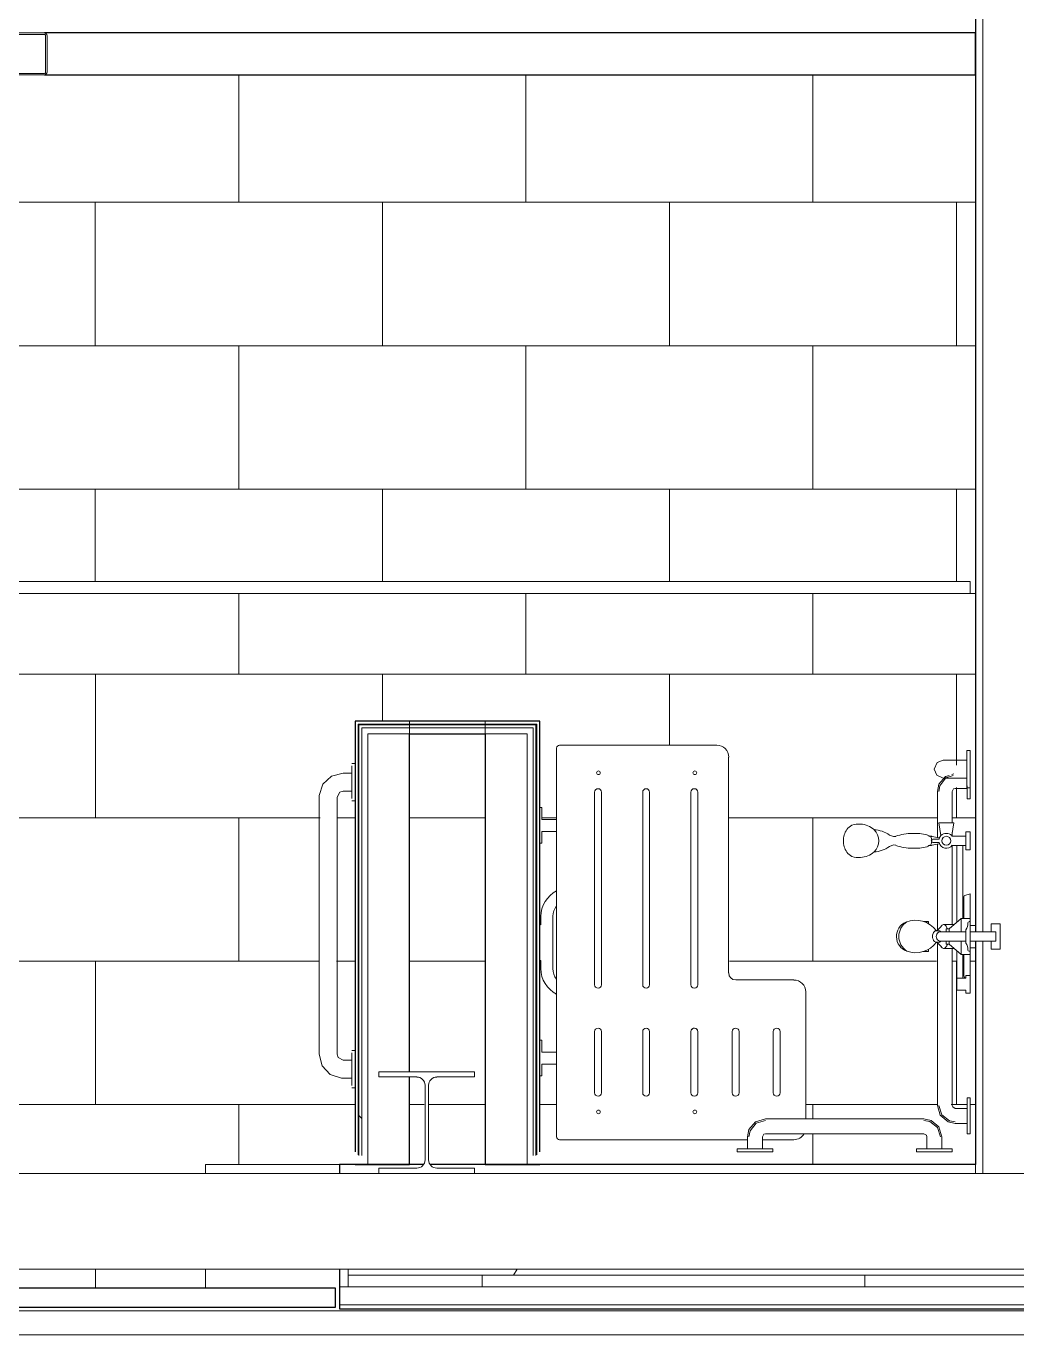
# Model space of a CAD drawing. Header units: inches. Extents: x 20001 to 27263, y -26025 to -18997.
# Drawn here: x 25657.9 to 25740.7, y -22800.8 to -22691.4 of the extents above; entities that cross this region are included whole.
import ezdxf

# ---------------------------------------------------------------- set-up
doc = ezdxf.new("R2010")
doc.units = ezdxf.units.IN
doc.header["$MEASUREMENT"] = 0
for name, color, linetype, lineweight in [('A-FLOR', 192, 'Continuous', 13), ('A-FLOR-PATT', 8, 'Continuous', 13), ('A-GENM', 13, 'Continuous', 13), ('A-WALL', 113, 'Continuous', 13), ('A-WALL-PATT', 111, 'Continuous', 25), ('I-WALL', 2, 'Continuous', 13), ('L-SITE-WALL', 31, 'Continuous', 13), ('P-SANR-FIXT', 6, 'Continuous', 13), ('Q-SPCQ', 91, 'Continuous', 13), ('S-BEAM', 12, 'Continuous', 13), ('S-COLS', 52, 'Continuous', 13)]:
    doc.layers.add(name, color=color, linetype=linetype, lineweight=lineweight)
pattern_1 = [(296.565, (38.4, 23.04), (0.00014, 153.59998), [17.173, -326.287]), (33.69, (46.08, 7.68), (0.0002, 153.6001), [27.691, -526.122]), (33.69, (199.68, 7.68), (0.0002, 153.6001), [27.691, -526.122]), (33.69, (353.28, 7.68), (0.0002, 153.6001), [27.691, -526.122]), (116.565, (69.12, 23.04), (0.00014, 153.59998), [17.173, -326.287]), (213.69, (61.44, 38.4), (0.0002, 153.6001), [27.691, -526.122]), (213.69, (215.04, 38.4), (0.0002, 153.6001), [27.691, -526.122]), (213.69, (368.64, 38.4), (0.0002, 153.6001), [27.691, -526.122]), (26.565, (99.84, 23.04), (0.00014, 153.6), [34.346, -309.114]), (26.565, (253.44, 23.04), (0.00014, 153.6), [34.346, -309.114]), (270, (130.56, 38.4), (153.6, 9e-15), [15.36, -138.24]), (225, (130.56, 23.04), (-1e-14, 153.60056), [21.722, -195.501]), (135, (115.2, 7.68), (1e-14, 153.60056), [21.722, -195.501]), (288.435, (69.12, 69.12), (0.00018, 153.600364), [24.286, -461.44]), (18.435, (76.8, 46.08), (0.0002, 153.60036), [24.286, -461.44]), (18.435, (230.4, 46.08), (0.0002, 153.60036), [24.286, -461.44]), (18.435, (384, 46.08), (0.0002, 153.60036), [24.286, -461.44]), (135, (99.84, 53.76), (1e-14, 153.60056), [21.722, -195.501]), (180, (84.48, 69.12), (-2e-14, -153.6), [15.36, -138.24]), (251.565, (30.72, 107.52), (-0.00018, 153.600364), [24.286, -461.44]), (315, (23.04, 84.48), (-1e-14, 153.60056), [21.722, -195.501]), (71.565, (38.4, 69.12), (-0.00018, 153.600364), [24.286, -461.44]), (135, (46.08, 92.16), (1e-14, 153.60056), [21.722, -195.501]), (225, (92.16, 107.52), (-1e-14, 153.60056), [21.722, -195.501]), (123.69, (76.8, 92.16), (0.00018, 153.6001), [27.691, -526.122]), (123.69, (230.4, 92.16), (0.00018, 153.6001), [27.691, -526.122]), (26.565, (61.44, 115.2), (0.00014, 153.6), [17.173, -326.287]), (26.565, (215.04, 115.2), (0.00014, 153.6), [17.173, -326.287]), (315, (76.8, 122.88), (-1e-14, 153.60056), [21.722, -195.501]), (213.69, (145.92, 145.92), (0.0002, 153.6001), [27.691, -526.122]), (213.69, (299.52, 145.92), (0.0002, 153.6001), [27.691, -526.122]), (213.69, (453.12, 145.92), (0.0002, 153.6001), [27.691, -526.122]), (296.565, (122.88, 130.56), (0.00014, 153.59998), [17.173, -326.287]), (45, (130.56, 115.2), (1e-14, 153.60056), [21.722, -195.501]), (90, (145.92, 130.56), (-153.6, 9e-15), [15.36, -138.24]), (213.69, (76.8, 153.6), (0.0002, 153.6001), [27.691, -526.122]), (213.69, (230.4, 153.6), (0.0002, 153.6001), [27.691, -526.122]), (213.69, (384, 153.6), (0.0002, 153.6001), [27.691, -526.122]), (315, (53.76, 138.24), (-1e-14, 153.60056), [10.861, -206.362]), (26.565, (61.44, 130.56), (0.00014, 153.6), [17.173, -326.287]), (26.565, (215.04, 130.56), (0.00014, 153.6), [17.173, -326.287]), (90, (76.8, 138.24), (-153.6, 9e-15), [15.36, -138.24]), (333.435, (15.36, 145.92), (-0.00014, 153.6), [17.173, -326.287]), (333.435, (168.96, 145.92), (-0.00014, 153.6), [17.173, -326.287]), (243.435, (30.72, 138.24), (-0.00014, 153.59998), [17.173, -326.287]), (161.565, (23.04, 122.88), (-0.0002, 153.60036), [24.286, -461.44]), (161.565, (176.64, 122.88), (-0.0002, 153.60036), [24.286, -461.44]), (161.565, (330.24, 122.88), (-0.0002, 153.60036), [24.286, -461.44]), (45, (0, 130.56), (1e-14, 153.60056), [21.722, -195.501]), (26.565, (7.68, 0), (0.00014, 153.6), [17.173, -326.287]), (26.565, (161.28, 0), (0.00014, 153.6), [17.173, -326.287]), (116.565, (23.04, 7.68), (0.00014, 153.59998), [17.173, -326.287]), (206.565, (15.36, 23.04), (0.00014, 153.6), [17.173, -326.287]), (206.565, (168.96, 23.04), (0.00014, 153.6), [17.173, -326.287]), (296.565, (0, 15.36), (0.00014, 153.59998), [17.173, -326.287]), (14.036, (115.2, 69.12), (0.00017, 153.6), [31.665, -601.644]), (14.036, (268.8, 69.12), (0.0002, 153.6), [31.665, -601.644]), (14.036, (422.4, 69.12), (0.0002, 153.6), [31.665, -601.644]), (14.036, (576, 69.12), (0.0002, 153.6), [31.665, -601.644]), (135, (145.92, 76.8), (1e-14, 153.60056), [21.722, -195.501]), (198.435, (130.56, 92.16), (0.0002, 153.60036), [24.286, -461.44]), (198.435, (284.16, 92.16), (0.0002, 153.60036), [24.286, -461.44]), (198.435, (437.76, 92.16), (0.0002, 153.60036), [24.286, -461.44]), (296.565, (107.52, 84.48), (0.00014, 153.59998), [17.173, -326.287]), (333.435, (7.68, 46.08), (-0.00014, 153.6), [17.173, -326.287]), (333.435, (161.28, 46.08), (-0.00014, 153.6), [17.173, -326.287]), (45, (23.04, 38.4), (1e-14, 153.60056), [10.861, -206.362]), (116.565, (30.72, 46.08), (0.00014, 153.59998), [17.173, -326.287]), (225, (23.04, 61.44), (-1e-14, 153.60056), [21.722, -195.501])]

# ---------------------------------------------------------------- blocks, each defined once
blk = doc.blocks.new('817_Grab_Bars - 8170-001240-25748-Site Plan - Phase 1')
at = {"layer": 'Q-SPCQ', "color": 7}
for p, q in [((25395.89, -22754.73), (25395.61, -22754.73)), ((25395.61, -22756.3), (25395.61, -22754.94)), ((25395.61, -22755.55), (25394.89, -22755.55)), ((25395.61, -22757.65), (25395.61, -22756.3)), ((25392.89, -22757.55), (25392.89, -22779.05)), ((25394.39, -22779.05), (25394.39, -22757.55)), ((25394.89, -22757.05), (25395.61, -22757.05)), ((25395.61, -22757.86), (25395.89, -22757.86)), ((25395.89, -22778.73), (25395.61, -22778.73)), ((25395.61, -22780.3), (25395.61, -22778.94)), ((25395.61, -22779.55), (25394.89, -22779.55)), ((25395.61, -22781.65), (25395.61, -22780.3)), ((25394.89, -22781.05), (25395.61, -22781.05)), ((25395.61, -22781.86), (25395.89, -22781.86))]:
    blk.add_line(p, q, dxfattribs=at)
at = {"layer": 'Q-SPCQ', "color": 7, "flags": 128}
for points in [[(25394.89, -22755.55), (25393.93, -22755.79), (25393.2, -22756.47), (25392.89, -22757.41), (25392.89, -22757.55)], [(25394.39, -22757.55), (25394.62, -22757.13), (25394.89, -22757.05)], [(25392.89, -22779.05), (25393.14, -22780.01), (25393.81, -22780.73), (25394.76, -22781.04), (25394.89, -22781.05)], [(25394.89, -22779.55), (25394.47, -22779.32), (25394.39, -22779.05)]]:
    blk.add_lwpolyline(points, dxfattribs=at)
blk = doc.blocks.new('Shower_Seat-Retractable-Frost_Products_LTD_-Handicap-_975R_M_ - Steel-Stainless-118740-Site Plan - Phase 1')
at = {"layer": 'Q-SPCQ', "color": 7}
for p, q in [((25702.24, -22757.7), (25702.24, -22751.74)), ((25702.49, -22751.49), (25715.64, -22751.49)), ((25716.63, -22752.49), (25716.63, -22770.54)), ((25705.42, -22771.53), (25705.42, -22755.42)), ((25706, -22755.42), (25706, -22771.53)), ((25709.45, -22771.53), (25709.45, -22755.42)), ((25710.02, -22755.42), (25710.02, -22771.53)), ((25713.47, -22771.53), (25713.47, -22755.42)), ((25714.05, -22755.42), (25714.05, -22771.53)), ((25700.83, -22756.7), (25701.01, -22756.7)), ((25701.01, -22756.7), (25701.01, -22757.7)), ((25701.01, -22757.7), (25702.24, -22757.7)), ((25702.24, -22757.7), (25702.24, -22758.7)), ((25701.01, -22759.69), (25700.83, -22759.69)), ((25702.24, -22758.7), (25701.01, -22758.7)), ((25701.01, -22758.7), (25701.01, -22759.69)), ((25702.24, -22763.67), (25702.24, -22758.7)), ((25702.24, -22763.61), (25702.24, -22772.32)), ((25700.92, -22766.51), (25700.92, -22765.83)), ((25701.92, -22770.17), (25701.92, -22765.8)), ((25700.83, -22769.5), (25700.83, -22766.5)), ((25700.83, -22766.5), (25700.92, -22766.51)), ((25700.92, -22769.5), (25700.83, -22769.5)), ((25700.92, -22770.17), (25700.92, -22769.5)), ((25717.22, -22771.13), (25722.08, -22771.13)), ((25702.24, -22777.16), (25702.24, -22772.32)), ((25723.08, -22772.13), (25723.08, -22782.78)), ((25705.42, -22780.56), (25705.42, -22775.45)), ((25706, -22775.45), (25706, -22780.56)), ((25709.45, -22780.56), (25709.45, -22775.45)), ((25710.02, -22775.45), (25710.02, -22780.56)), ((25713.47, -22780.56), (25713.47, -22775.45)), ((25714.05, -22775.45), (25714.05, -22775.5)), ((25714.05, -22775.45), (25714.05, -22780.56)), ((25716.92, -22775.45), (25716.92, -22780.56)), ((25717.5, -22780.56), (25717.5, -22775.45)), ((25720.36, -22780.56), (25720.36, -22775.45)), ((25720.94, -22775.45), (25720.94, -22780.56)), ((25700.83, -22776.16), (25701.01, -22776.16)), ((25701.01, -22776.16), (25701.01, -22777.16)), ((25701.01, -22777.16), (25702.24, -22777.16)), ((25702.24, -22777.16), (25702.24, -22778.16)), ((25713.47, -22776.34), (25713.47, -22780.56)), ((25714.05, -22780.56), (25714.05, -22776.61)), ((25702.24, -22778.16), (25701.01, -22778.16)), ((25701.01, -22778.16), (25701.01, -22779.15)), ((25702.24, -22784.24), (25702.24, -22778.16)), ((25701.01, -22779.15), (25700.83, -22779.15)), ((25718.22, -22784.49), (25702.49, -22784.49)), ((25722.08, -22784.49), (25719.43, -22784.49))]:
    blk.add_line(p, q, dxfattribs=at)
for centre, radius, start, end in [((25702.49, -22751.74), 0.249, 90, 180), ((25715.64, -22752.49), 0.998, 0, 90), ((25705.74, -22753.8), 0.157, 90, 270), ((25705.74, -22753.8), 0.157, 270, 90), ((25713.8, -22753.8), 0.157, 90, 270), ((25713.8, -22753.8), 0.157, 270, 90), ((25705.71, -22755.42), 0.289, 0, 180), ((25709.73, -22755.42), 0.289, 0, 180), ((25713.76, -22755.42), 0.289, 0, 180), ((25703.35, -22765.83), 2.42, 117.1511, 180), ((25703.21, -22765.52), 2.09, 117.433, 122.1594), ((25703.28, -22765.8), 1.35, 140, 180), ((25703.39, -22770.14), 2.47, 180.8542, 242.1783), ((25703.37, -22770.15), 1.45, 181.1547, 218.5801), ((25717.22, -22770.54), 0.589, 180, 270), ((25705.71, -22771.53), 0.289, 180, 0), ((25709.73, -22771.53), 0.288, 180, 0), ((25713.76, -22771.53), 0.288, 180, 0), ((25722.08, -22772.13), 0.998, 0, 90), ((25703.11, -22770.79), 1.77, 235.2452, 240.4956), ((25705.71, -22775.45), 0.289, 0, 180), ((25709.73, -22775.45), 0.289, 0, 180), ((25713.76, -22775.45), 0.289, 0, 180), ((25713.76, -22775.45), 0.289, 0, 139.2137), ((25717.21, -22775.45), 0.289, 0, 180), ((25720.65, -22775.45), 0.289, 0, 180), ((25705.71, -22780.56), 0.289, 180, 0), ((25709.73, -22780.56), 0.289, 180, 0), ((25713.76, -22780.56), 0.289, 180, 0), ((25713.76, -22780.56), 0.289, 180, 0), ((25717.21, -22780.56), 0.289, 180, 0), ((25720.65, -22780.56), 0.289, 180, 0), ((25705.74, -22782.16), 0.157, 90, 270), ((25705.74, -22782.16), 0.157, 270, 90), ((25713.8, -22782.16), 0.157, 90, 270), ((25713.8, -22782.16), 0.157, 270, 90), ((25702.49, -22784.24), 0.249, 180, 270), ((25722.08, -22783.49), 0.998, 270, 330)]:
    blk.add_arc(centre, radius, start, end, dxfattribs=at)
blk = doc.blocks.new('Parametric_ADA_Grab_Bar_-_2_Piece_3744 - Parametric_ADA_Grab_Bar_-_2_Piece_3744-114339-Site Plan - Phase 1')
at = {"layer": 'A-GENM', "color": 7}
for p, q in [((0.25, 20.03), (0, 20.03)), ((0, 17.03), (0, 20.03)), ((0, 20.03), (0, 19.83)), ((0.25, 19.83), (0.25, 20.03)), ((0.25, 20.03), (0.25, 17.03)), ((1.25, 19.16), (0.25, 19.16)), ((0.25, 17.91), (1.25, 17.91)), ((1.5, 17.66), (1.5, 4.41)), ((2.75, 4.41), (2.75, 17.66)), ((0, 17.23), (0, 17.03)), ((0, 17.03), (0.25, 17.03)), ((0.25, 17.03), (0.25, 17.23)), ((0.25, 5.03), (0, 5.03)), ((0, 2.03), (0, 5.03)), ((0, 5.03), (0, 4.83)), ((0.25, 4.83), (0.25, 5.03)), ((0.25, 5.03), (0.25, 2.03)), ((1.25, 4.16), (0.25, 4.16)), ((0, 2.23), (0, 2.03)), ((0.25, 2.91), (1.25, 2.91)), ((0.25, 2.03), (0.25, 2.23)), ((17.46, 3.28), (3.87, 3.28)), ((25.72, 3.28), (18.54, 3.28)), ((30.12, 3.28), (26.28, 3.28)), ((0, 2.03), (0.25, 2.03)), ((2.37, 1.78), (2.37, 0.78)), ((3.62, 0.78), (3.62, 1.78)), ((3.87, 2.03), (17, 2.03)), ((19, 2.03), (25.62, 2.03)), ((26.37, 2.03), (26.73, 2.03)), ((27.5, 2.03), (30.12, 2.03)), ((30.37, 1.78), (30.37, 0.78)), ((31.59, 1.9), (31.54, 2.08)), ((1.5, 0.78), (1.5, 0.53)), ((1.5, 0.78), (4.5, 0.78)), ((1.7, 0.78), (1.5, 0.78)), ((1.5, 0.53), (1.7, 0.53)), ((4.5, 0.53), (1.5, 0.53)), ((4.5, 0.78), (4.3, 0.78)), ((4.3, 0.53), (4.5, 0.53)), ((4.5, 0.53), (4.5, 0.78)), ((29.5, 0.78), (29.5, 0.53)), ((29.5, 0.78), (30.61, 0.78)), ((29.7, 0.78), (29.5, 0.78)), ((29.5, 0.53), (29.7, 0.53)), ((30.61, 0.53), (29.5, 0.53))]:
    blk.add_line(p, q, dxfattribs=at)
at = {"layer": 'A-GENM', "color": 7, "flags": 128}
for points in [[(2.75, 17.66), (2.51, 18.48), (1.85, 19.03), (1.25, 19.16)], [(2.62, 17.66), (2.38, 18.44), (1.74, 18.94), (1.25, 19.03)], [(1.25, 17.91), (1.46, 17.79), (1.5, 17.66)], [(1.25, 2.91), (2.07, 3.15), (2.62, 3.8), (2.75, 4.41)], [(1.5, 4.41), (1.39, 4.2), (1.25, 4.16)], [(1.25, 3.03), (2.03, 3.27), (2.54, 3.92), (2.62, 4.41)], [(3.87, 3.28), (3.05, 3.04), (2.5, 2.38), (2.37, 1.78)], [(3.87, 3.16), (3.09, 2.91), (2.59, 2.27), (2.5, 1.78)], [(31.47, 2.3), (31.38, 2.6), (30.73, 3.15), (30.12, 3.28)], [(31.45, 1.95), (31.26, 2.56), (30.61, 3.07), (30.12, 3.16)], [(3.62, 1.78), (3.74, 1.99), (3.87, 2.03)], [(30.12, 2.03), (30.34, 1.92), (30.37, 1.78)]]:
    blk.add_lwpolyline(points, dxfattribs=at)
blk = doc.blocks.new('817_Grab_Bars - 8170-001180-25756-Site Plan - Phase 1')
at = {"layer": 'Q-SPCQ', "color": 7}
for p, q in [((25469.02, -22690.3), (25469.02, -22691.02)), ((25469.02, -22690.3), (25469.02, -22691.02)), ((25470.52, -22691.02), (25470.52, -22690.3)), ((25470.52, -22691.02), (25470.52, -22690.3)), ((25468.2, -22691.02), (25468.2, -22691.3)), ((25468.2, -22691.02), (25468.2, -22691.3)), ((25468.2, -22691.02), (25471.33, -22691.02)), ((25468.41, -22691.02), (25468.2, -22691.02)), ((25468.2, -22691.02), (25468.41, -22691.02)), ((25468.41, -22691.02), (25468.2, -22691.02)), ((25471.33, -22691.3), (25468.2, -22691.3)), ((25468.2, -22691.3), (25468.41, -22691.3)), ((25468.41, -22691.3), (25468.2, -22691.3)), ((25468.2, -22691.3), (25468.41, -22691.3)), ((25471.33, -22691.02), (25471.12, -22691.02)), ((25471.12, -22691.02), (25471.33, -22691.02)), ((25471.33, -22691.02), (25471.12, -22691.02)), ((25471.12, -22691.3), (25471.33, -22691.3)), ((25471.33, -22691.3), (25471.12, -22691.3)), ((25471.12, -22691.3), (25471.33, -22691.3)), ((25471.33, -22691.3), (25471.33, -22691.02)), ((25471.33, -22691.3), (25471.33, -22691.02))]:
    blk.add_line(p, q, dxfattribs=at)
at = {"layer": 'Q-SPCQ', "color": 7, "flags": 128}
for points in [[(25469.02, -22689.05), (25469.25, -22688.51), (25469.77, -22688.3)], [(25469.77, -22688.3), (25470.31, -22688.54), (25470.52, -22689.05)], [(25469.02, -22689.05), (25469.02, -22689.3), (25469.02, -22689.93), (25469.02, -22690.3)], [(25469.02, -22690.3), (25469.02, -22689.56), (25469.02, -22689.11), (25469.02, -22689.05)], [(25470.52, -22690.3), (25470.52, -22689.56), (25470.52, -22689.11), (25470.52, -22689.05)], [(25470.52, -22689.05), (25470.52, -22689.3), (25470.52, -22689.93), (25470.52, -22690.3)]]:
    blk.add_lwpolyline(points, dxfattribs=at)
blk = doc.blocks.new('Shower-Unit-Zurn-Z7301-SS-MT-DV2P-HW - Z7301-SS-MT-DV2P-HW-242829-Site Plan - Phase 1')
at = {"layer": 'A-GENM', "lineweight": 9}
for p, q in [((7.65, 6.42), (7.52, 6.76)), ((8.48, 6.76), (8.35, 6.42)), ((7.63, 6.21), (7.65, 6.42)), ((8.35, 6.42), (8.37, 6.21)), ((7.62, 3.24), (7.62, 3.41)), ((8.38, 3.41), (8.38, 3.24)), ((7.75, 2.62), (7.63, 3.19)), ((7.86, 2.61), (7.86, 3.12)), ((8.14, 3.12), (8.14, 2.61)), ((8.37, 3.19), (8.25, 2.62)), ((8.44, 2.45), (9.5, 2.62)), ((9.5, 2.62), (9.5, 1.36)), ((-4.5, 1.13), (-3.5, 1.13)), ((-4.5, 0.38), (-4.5, 1.13)), ((-3.5, 1.13), (-3.5, 0.38)), ((-3.5, 1.13), (-1.17, 1.13)), ((1.17, 1.13), (7.62, 1.13)), ((7.62, 0.38), (7.62, 1.5)), ((8.38, 1.5), (8.38, 0.38)), ((9.5, 1.36), (8.44, 1.55)), ((-4.75, 0.38), (-4.5, 0.38)), ((-4.75, 0), (-4.75, 0.38)), ((-3.25, 0), (-4.75, 0)), ((-1.5, 0.63), (-3.5, 0.63)), ((-3.5, 0.38), (-3.25, 0.38)), ((-3.25, 0.38), (-3.25, 0)), ((7.62, 0.63), (1.5, 0.63)), ((7.25, 0.38), (7.62, 0.38)), ((7.25, 0), (7.25, 0.38)), ((8.75, 0), (7.25, 0)), ((7.62, 0.38), (8.38, 0.38)), ((8.38, 0.38), (8.75, 0.38)), ((8.75, 0.38), (8.75, 0))]:
    blk.add_line(p, q, dxfattribs=at)
at = {"layer": 'A-GENM', "color": 7}
for p, q in [((-1.25, 3.5), (-1.25, 3.96)), ((-1.05, 3.5), (-1.25, 3.5)), ((1.25, 3.5), (1.06, 3.5)), ((1.25, 3.92), (1.25, 3.5)), ((-1.5, 0.75), (-0.63, 1.75)), ((-0.63, 2), (-0.4, 2)), ((-0.63, 1.75), (-0.63, 2)), ((-0.63, 1.75), (-0.4, 1.75)), ((0.4, 2), (0.63, 2)), ((0.4, 1.75), (0.63, 1.75)), ((0.63, 2), (0.63, 1.75)), ((0.63, 1.75), (1.5, 0.75)), ((-1.5, 0.75), (-0.4, 0.75)), ((-1.5, 0), (-1.5, 0.75)), ((-1.24, 0), (-1.5, 0)), ((0.4, 0.75), (1.5, 0.75)), ((1.5, 0), (1.24, 0)), ((1.5, 0.75), (1.5, 0)), ((-1.06, -1.75), (-0.4, -1.75)), ((-1.06, -2.5), (-1.06, -1.75)), ((0.4, -1.75), (1.06, -1.75)), ((1.06, -1.75), (1.06, -2.5)), ((1.06, -2.5), (-1.06, -2.5))]:
    blk.add_line(p, q, dxfattribs=at)
at = {"layer": 'A-GENM', "lineweight": 9}
blk.add_circle((8, 2), 0.375, dxfattribs=at)
for centre, radius, start, end in [((8.6, 9.29), 2, 162.4673, 183.5327), ((7.65, 9.45), 1.05, 124.5638, 155.4362), ((7.96, 9.01), 1.59, 88.4112, 124.5638), ((8.04, 9.01), 1.59, 55.4362, 91.5888), ((8.35, 9.45), 1.05, 24.5638, 55.4362), ((7.4, 9.29), 2, 356.4673, 17.5327), ((8.47, 9.28), 1.87, 183.5327, 221.28), ((7.53, 9.28), 1.87, 318.72, 356.4673), ((9.42, 8.15), 2.35, 182.5331, 216.2776), ((8, 8.99), 1.34, 226.1253, 313.8747), ((6.58, 8.15), 2.35, 323.7224, 357.4669), ((11.6, 4.81), 4.22, 160.5946, 179.4335), ((4.4, 4.81), 4.22, 0.5665, 19.4054), ((11.46, 4.61), 4.08, 176.6594, 194.1731), ((4.54, 4.61), 4.08, 345.8269, 3.3406), ((8.98, 4.32), 1.63, 205.4636, 213.8796), ((8, 3.9), 0.687, 236.9089, 303.0911), ((7.02, 4.32), 1.63, 326.1204, 334.5364), ((8, 2), 0.625, 103.0519, 233.1301), ((7.85, 3.23), 0.225, 178.1806, 192.2249), ((8, 3.12), 0.141, 0, 180), ((8, 2), 0.625, 45.7428, 76.9481), ((8.15, 3.23), 0.225, 347.7751, 1.8194), ((8, 2), 0.625, 314.2525, 45.7428), ((8, 2), 0.625, 306.8699, 314.2525)]:
    blk.add_arc(centre, radius, start, end, dxfattribs=at)
at = {"layer": 'P-SANR-FIXT', "color": 7}
for p, q in [((-1, 1.33), (-1, 2.23)), ((-0.48, 2.64), (-0.48, 2.84)), ((-0.4, 0.38), (-0.4, 2.46)), ((0.4, 2.46), (0.4, 0.38)), ((0.48, 2.84), (0.48, 2.64)), ((1, 2.23), (1, 1.33)), ((-3.31, 0.54), (-1.5, 0.54)), ((-1.5, 0), (-3.25, 0)), ((-1.24, 0), (-1.24, 0.1)), ((-0.94, -0.44), (-0.94, 0)), ((-0.55, 0.38), (-0.4, 0.38)), ((-0.4, 0.38), (0.4, 0.38)), ((0.4, 0.38), (0.55, 0.38)), ((0.93, 0), (0.93, -0.44)), ((1.24, 0.1), (1.24, 0)), ((1.5, 0.54), (3.31, 0.54)), ((3.56, 0), (1.5, 0)), ((3.43, 0.45), (3.56, 0)), ((-0.4, 0), (-1.24, 0)), ((-0.4, -2.13), (-0.4, 0)), ((-0.4, 0), (0.4, 0)), ((0.4, 0), (0.4, -2.13)), ((1.24, 0), (0.4, 0)), ((0.4, -2.13), (-0.4, -2.13))]:
    blk.add_line(p, q, dxfattribs=at)
for centre, radius, start, end in [((0, 4.86), 1.31, 23.5819, 159.9825), ((0, 4.51), 1.46, 32.9208, 147.0792), ((0.79, 4.57), 2.15, 159.9825, 233.8466), ((-0.79, 4.57), 2.15, 306.1534, 22.1739), ((-0.63, 2.12), 0.388, 129.5027, 162.4973), ((-2.26, 4.09), 2.18, 309.5027, 324.82), ((2.26, 4.09), 2.18, 215.1859, 230.4973), ((0.63, 2.12), 0.388, 17.5027, 50.4973), ((-3.31, 0.42), 0.125, 90, 164), ((-1.14, 0.1), 0.0945, 90, 180), ((-1.14, 1.21), 1.02, 270, 305.478), ((1.14, 1.21), 1.02, 234.522, 270), ((1.14, 0.1), 0.0945, 0, 90), ((3.31, 0.42), 0.125, 16, 90)]:
    blk.add_arc(centre, radius, start, end, dxfattribs=at)
for centre, major_axis, ratio, start_param, end_param in [((0, 2.84), (0.476, 0), 0.662364, 0, 3.141593), ((0, 2.46), (0.4, 0), 0.941821, 0, 3.141593), ((-0.11, 2.15), (1.11, 0.08), 0.351489, 5.475435, 6.593422)]:
    blk.add_ellipse(centre, major_axis=major_axis, ratio=ratio, start_param=start_param, end_param=end_param, dxfattribs=at)
blk.add_open_spline([(-0.68, 1.91), (-0.69, 1.92), (-0.81, 1.97), (-0.96, 2.08), (-1.02, 2.22), (-0.98, 2.3), (-0.94, 2.34)], degree=3, knots=[0.2535572, 0.2535572, 0.2535572, 0.2535572, 0.2857143, 0.5714286, 0.7857143, 1, 1, 1, 1], dxfattribs=at)
for points in [[(-0.4, 2.46), (-0.42, 2.48), (-0.44, 2.52), (-0.47, 2.58), (-0.48, 2.62), (-0.48, 2.64)], [(0.48, 2.64), (0.48, 2.62), (0.47, 2.58), (0.44, 2.52), (0.42, 2.48), (0.4, 2.46)]]:
    blk.add_open_spline(points, degree=3, dxfattribs=at)
blk = doc.blocks.new('HSS-Hollow Structural Section-Column - HSS3-1_2X3-1_2X1_8-V69-Site Plan - Phase 1')
at = {"layer": 'S-COLS', "lineweight": 9}
h = blk.add_hatch(dxfattribs=at)
h.set_pattern_fill('FP_34', color=256, style=0, pattern_type=2)
h.set_pattern_definition([(45, (-25657.89, 22693.678), (-25.342707, 25.342707), []), (45, (-25657.89, 22732.078), (-25.342707, 25.342707), [])])
h.paths.add_polyline_path([(1.52, -1.75), (1.52, -1.63), (-1.52, -1.75)], flags=0)
h.paths.add_polyline_path([(1.63, -1.52), (1.75, -1.52), (1.63, 1.52)], flags=0)
at = {"layer": 'S-COLS', "color": 50, "lineweight": 15}
for p, q in [((-1.75, 1.52), (-1.75, -1.52)), ((-1.63, -1.52), (-1.63, 1.52)), ((1.52, 1.75), (-1.52, 1.75)), ((-1.52, 1.63), (1.52, 1.63)), ((1.63, 1.52), (1.63, -1.52)), ((1.75, -1.52), (1.75, 1.52)), ((1.52, -1.63), (-1.52, -1.63)), ((-1.52, -1.75), (1.52, -1.75))]:
    blk.add_line(p, q, dxfattribs=at)
for centre, radius, start, end in [((-1.52, 1.52), 0.232, 90, 180), ((-1.52, 1.52), 0.116, 90, 180), ((1.52, 1.52), 0.232, 360, 90), ((1.52, 1.52), 0.116, 0, 90), ((-1.52, -1.52), 0.232, 180, 270), ((-1.52, -1.52), 0.116, 180, 270), ((1.52, -1.52), 0.232, 270, 360), ((1.52, -1.52), 0.116, 270, 360)]:
    blk.add_arc(centre, radius, start, end, dxfattribs=at)
blk = doc.blocks.new('Locker Rooms and Restrooms_rvt-1-Site Plan - Phase 1')
at = {"layer": 'A-FLOR-PATT', "lineweight": 9}
h = blk.add_hatch(dxfattribs=at)
h.set_pattern_fill('FP_32', color=27, style=0, pattern_type=2)
h.set_pattern_definition([(180, (26059.64, -22730.123), (48, -23.996), [48, 0, 0, 0]), (270, (26035.64, -22718.125), (48, 3e-15), [11.998, -11.998]), (270, (26047.64, -22730.123), (48, 3e-15), [11.998, -11.998]), (270, (26023.64, -22730.123), (48, 3e-15), [11.998, -11.998]), (180, (26059.64, -22742.12), (48, -23.996), [48, 0, 0, 0]), (270, (26011.64, -22718.125), (48, 3e-15), [11.998, -11.998])])
h.paths.add_polyline_path([(25521.39, -22738.8), (25522.52, -22738.8), (25522.52, -22737.8), (25736.83, -22737.8), (25736.83, -22738.8), (25737.27, -22738.8), (25737.27, -22695.43), (25608.64, -22695.45), (25608.64, -22695.93), (25608.89, -22695.93), (25608.95, -22696.24), (25609.2, -22696.24), (25609.2, -22696.49), (25522.52, -22696.49), (25522.52, -22696.18), (25522.27, -22696.18), (25522.2, -22695.93), (25521.95, -22695.93), (25521.95, -22695.43), (25521.39, -22695.43), (25521.39, -22722.09)], flags=0)
h = blk.add_hatch(dxfattribs=at)
h.set_pattern_fill('FP_31', color=27, style=0, pattern_type=2)
h.set_pattern_definition([(0, (25627.648, -22757.59), (-48, 23.996), [48, 0, 0, 0]), (90, (25651.65, -22769.59), (-48, 3e-15), [11.998, -11.998]), (90, (25639.65, -22757.59), (-48, 3e-15), [11.998, -11.998]), (90, (25663.65, -22757.59), (-48, 3e-15), [11.998, -11.998]), (0, (25627.648, -22745.592), (-48, 23.996), [48, 0, 0, 0]), (90, (25675.65, -22769.59), (-48, 3e-15), [11.998, -11.998])])
h.paths.add_polyline_path([(25585.16, -22796.91), (25672.89, -22796.91), (25672.89, -22795.3), (25521.39, -22795.3), (25521.39, -22796.91), (25558.44, -22796.91)], flags=0)
h.paths.add_polyline_path([(25683.39, -22778.53), (25683.73, -22778.53), (25683.66, -22778.34), (25683.39, -22778.37)], flags=0)
h.paths.add_polyline_path([(25683.2, -22754.84), (25683.2, -22755.18), (25683.37, -22755.16), (25683.35, -22754.83), (25683.23, -22754.84)], flags=0)
h.paths.add_polyline_path([(25559.27, -22749.17), (25559.34, -22749.48), (25559.33, -22749.42)], flags=0)
h.paths.add_polyline_path([(25599.14, -22780.23), (25599.48, -22780.23), (25599.41, -22780.04), (25599.14, -22780.07)], flags=0)
h.paths.add_polyline_path([(25598.95, -22756.54), (25598.95, -22756.88), (25599.12, -22756.86), (25599.1, -22756.54), (25598.98, -22756.54)], flags=0)
h.paths.add_polyline_path([(25601.39, -22749.04), (25601.47, -22749.35), (25601.45, -22749.29)], flags=0)
h.paths.add_polyline_path([(25608.76, -22756.35), (25608.42, -22756.35), (25608.49, -22756.53), (25608.76, -22756.5)], flags=0)
h.paths.add_polyline_path([(25608.96, -22780.03), (25608.96, -22779.7), (25608.79, -22779.71), (25608.8, -22780.04), (25608.93, -22780.04)], flags=0)
h.paths.add_polyline_path([(25643.52, -22749.04), (25643.59, -22749.35), (25643.58, -22749.29)], flags=0)
h.paths.add_polyline_path([(25661.91, -22787.3), (25672.89, -22787.3), (25672.89, -22786.55), (25686.45, -22786.55), (25686.45, -22785.8), (25685.39, -22785.74), (25685.39, -22779.94), (25685.11, -22779.94), (25685.11, -22779.23), (25684.39, -22779.23), (25684.39, -22778.96), (25683.96, -22779.03), (25683.63, -22778.87), (25683.32, -22778.46), (25682.92, -22778.05), (25682.77, -22778.16), (25682.61, -22778.02), (25682.67, -22777.67), (25682.49, -22777.33), (25682.39, -22777.33), (25682.49, -22755.83), (25682.77, -22755.83), (25682.7, -22755.4), (25682.85, -22755.07), (25683.23, -22754.81), (25683.67, -22754.36), (25683.53, -22754.25), (25683.8, -22754.08), (25684.05, -22754.11), (25685.11, -22753.93), (25685.11, -22753.23), (25685.39, -22753.23), (25685.39, -22749.49), (25700.83, -22749.49), (25700.83, -22756.7), (25701.01, -22756.7), (25701.01, -22757.7), (25702.24, -22757.7), (25702.24, -22751.74), (25702.49, -22751.49), (25715.64, -22751.49), (25716.34, -22751.78), (25716.6, -22752.23), (25716.63, -22752.49), (25716.71, -22770.84), (25717.07, -22771.11), (25717.22, -22771.13), (25722.34, -22771.17), (25722.79, -22771.43), (25723.08, -22772.13), (25723.08, -22782.74), (25732.95, -22782.84), (25732.95, -22783.99), (25722.94, -22783.99), (25722.34, -22784.46), (25722.08, -22784.49), (25719.43, -22784.49), (25719.43, -22785.24), (25720.13, -22785.24), (25720.13, -22785.49), (25717.53, -22785.49), (25717.53, -22785.24), (25718.22, -22785.24), (25718.22, -22784.49), (25702.49, -22784.49), (25702.24, -22784.08), (25702.24, -22778.16), (25701.01, -22778.16), (25701.01, -22779.15), (25700.83, -22779.15), (25700.83, -22785.74), (25699.77, -22785.8), (25699.77, -22786.55), (25737.27, -22786.55), (25737.27, -22768.43), (25736.83, -22768.52), (25736.83, -22772.24), (25736.45, -22772.24), (25736.45, -22771.99), (25735.7, -22771.99), (25735.7, -22768.66), (25735.33, -22768.49), (25735.24, -22781.62), (25734.08, -22781.62), (25733.99, -22767.97), (25733.14, -22768.74), (25731.44, -22768.68), (25730.95, -22768.3), (25730.71, -22767.84), (25730.79, -22766.93), (25731.24, -22766.41), (25731.52, -22766.27), (25732.37, -22766.14), (25733.33, -22766.39), (25733.33, -22766.43), (25734.08, -22766.89), (25734.08, -22759.77), (25733.64, -22759.74), (25733.59, -22759.74), (25733.59, -22759.87), (25733.32, -22759.93), (25733.21, -22759.98), (25731.98, -22760.1), (25730.07, -22759.97), (25729.24, -22760.36), (25728.78, -22760.42), (25728.07, -22760.81), (25727.3, -22760.87), (25726.51, -22760.43), (25726.26, -22759.82), (25726.26, -22759.16), (25726.51, -22758.55), (25726.63, -22758.4), (25727.3, -22758.11), (25728.07, -22758.17), (25730.62, -22759.12), (25731.98, -22758.88), (25733.21, -22759), (25733.64, -22759.12), (25734.08, -22759.12), (25734.16, -22755.37), (25735.33, -22755.37), (25735.33, -22757.99), (25735.46, -22757.99), (25735.33, -22759.12), (25736.45, -22759.12), (25736.45, -22758.74), (25736.83, -22758.74), (25736.83, -22760.24), (25736.45, -22760.24), (25736.45, -22759.87), (25736.2, -22759.87), (25736.29, -22764.18), (25736.83, -22763.93), (25736.83, -22766.56), (25737.27, -22766.46), (25737.27, -22738.8), (25521.39, -22738.8), (25521.39, -22787.3), (25559.02, -22787.3), (25558.95, -22771.8), (25558.41, -22771.55), (25558.41, -22769.26), (25556.49, -22769.06), (25556.12, -22768.71), (25555.41, -22769.31), (25554.97, -22769.49), (25554.5, -22769.57), (25554.02, -22769.55), (25553.3, -22769.27), (25552.95, -22768.87), (25552.83, -22768.58), (25552.91, -22767.67), (25553.37, -22767.15), (25553.64, -22767.01), (25554.5, -22766.88), (25555.41, -22767.14), (25556.27, -22767.64), (25556.72, -22767.24), (25558.41, -22767.21), (25558.44, -22764.91), (25558.95, -22764.67), (25559.02, -22749.17), (25564.64, -22749.17), (25564.64, -22764.49), (25565.12, -22764.71), (25565.12, -22766.99), (25567.04, -22767.2), (25567.41, -22767.55), (25568.12, -22766.92), (25569.03, -22766.67), (25569.96, -22766.82), (25570.45, -22767.2), (25570.72, -22767.75), (25570.58, -22768.66), (25570.16, -22769.11), (25569.51, -22769.34), (25569.03, -22769.36), (25568.56, -22769.28), (25567.99, -22769.02), (25567.53, -22768.62), (25567.4, -22768.5), (25566.81, -22769.02), (25565.12, -22769.05), (25565.12, -22771.34), (25564.64, -22771.58), (25564.64, -22787.3), (25601.14, -22787.3), (25601.14, -22781.64), (25600.86, -22781.64), (25600.86, -22780.94), (25600.14, -22780.94), (25600.14, -22780.66), (25599.54, -22780.7), (25599.38, -22780.58), (25599.07, -22780.16), (25598.67, -22779.75), (25598.52, -22779.86), (25598.36, -22779.72), (25598.42, -22779.38), (25598.24, -22779.04), (25598.14, -22779.04), (25598.24, -22757.54), (25598.52, -22757.54), (25598.45, -22757.11), (25598.6, -22756.77), (25598.98, -22756.51), (25599.42, -22756.06), (25599.28, -22755.95), (25599.55, -22755.79), (25599.8, -22755.82), (25600.86, -22755.64), (25600.86, -22754.93), (25601.14, -22754.93), (25601.14, -22749.04), (25606.77, -22749.04), (25606.77, -22754.93), (25607.05, -22754.93), (25607.05, -22755.64), (25607.77, -22755.64), (25607.77, -22755.91), (25608.37, -22755.88), (25608.53, -22756), (25608.83, -22756.41), (25609.24, -22756.82), (25609.39, -22756.71), (25609.54, -22756.85), (25609.48, -22757.2), (25609.66, -22757.54), (25609.77, -22757.54), (25609.66, -22779.04), (25609.39, -22779.04), (25609.46, -22779.47), (25609.3, -22779.8), (25608.93, -22780.06), (25608.48, -22780.51), (25608.63, -22780.62), (25608.37, -22780.79), (25608.11, -22780.76), (25607.05, -22780.94), (25607.05, -22781.64), (25606.77, -22781.64), (25606.77, -22787.3), (25643.27, -22787.3), (25643.2, -22771.58), (25642.66, -22771.34), (25642.66, -22769.05), (25640.74, -22768.84), (25640.37, -22768.5), (25639.66, -22769.1), (25639.22, -22769.28), (25638.6, -22769.36), (25638.27, -22769.34), (25637.55, -22769.05), (25637.2, -22768.66), (25637.08, -22768.37), (25637.16, -22767.46), (25637.62, -22766.94), (25637.89, -22766.8), (25638.75, -22766.67), (25639.66, -22766.92), (25640.52, -22767.42), (25640.97, -22767.03), (25642.66, -22766.99), (25642.66, -22764.71), (25643.2, -22764.46), (25643.27, -22749.04), (25648.89, -22749.04), (25648.89, -22764.49), (25649.37, -22764.71), (25649.37, -22766.99), (25651.29, -22767.2), (25651.66, -22767.55), (25652.37, -22766.92), (25653.28, -22766.67), (25654.21, -22766.82), (25654.7, -22767.2), (25654.97, -22767.75), (25654.83, -22768.66), (25654.41, -22769.11), (25653.76, -22769.34), (25653.28, -22769.36), (25652.81, -22769.28), (25652.24, -22769.02), (25651.78, -22768.62), (25651.65, -22768.5), (25651.06, -22769.02), (25649.37, -22769.05), (25649.37, -22771.34), (25648.89, -22771.58), (25648.89, -22787.3)], flags=0)
h.paths.add_polyline_path([(25606.52, -22787.3), (25606.45, -22786.99), (25606.45, -22787.05)], flags=0)
h.paths.add_polyline_path([(25601.39, -22787.3), (25601.45, -22787.05), (25601.39, -22787.07)], flags=0)
h.paths.add_polyline_path([(25648.64, -22787.3), (25648.58, -22786.99), (25648.58, -22787.05)], flags=0)
h.paths.add_polyline_path([(25643.52, -22787.3), (25643.58, -22787.05), (25643.52, -22787.07)], flags=0)
h.paths.add_polyline_path([(25564.39, -22787.3), (25564.33, -22787.1), (25564.33, -22787.17), (25564.36, -22787.3)], flags=0)
h.paths.add_polyline_path([(25559.29, -22787.3), (25559.33, -22787.17), (25559.27, -22787.18), (25559.27, -22787.3)], flags=0)
h.paths.add_polyline_path([(25689.95, -22786.55), (25691.09, -22786.55), (25691.25, -22786.05), (25691.14, -22779.68), (25691.04, -22779.44), (25690.55, -22779.24), (25689.95, -22779.24), (25689.95, -22786.18)], flags=0)
h.paths.add_polyline_path([(25691.69, -22786.55), (25696.27, -22786.55), (25696.27, -22750.55), (25689.95, -22750.55), (25689.95, -22778.8), (25695.39, -22778.8), (25695.39, -22779.24), (25692.05, -22779.31), (25691.74, -22779.44), (25691.53, -22779.93), (25691.53, -22786.18)], flags=0)
h.paths.add_polyline_path([(25733.47, -22785.49), (25732.53, -22785.49), (25732.53, -22785.24), (25733.22, -22785.24), (25733.29, -22784.24), (25734.43, -22784.24), (25734.43, -22785.24), (25735.13, -22785.24), (25735.13, -22785.49), (25733.52, -22785.49)], flags=0)
h.paths.add_polyline_path([(25733.74, -22783.81), (25733.46, -22783.49), (25733.44, -22783.37), (25733.5, -22783.28), (25733.86, -22783.62), (25733.86, -22783.73), (25733.75, -22783.81)], flags=0)
h.paths.add_polyline_path([(25736.58, -22783.79), (25736.58, -22783.09), (25735.58, -22783.01), (25735.58, -22781.89), (25736.58, -22781.89), (25736.58, -22781.19), (25736.83, -22781.19), (25736.83, -22783.79)], flags=0)
h.paths.add_polyline_path([(25735.03, -22782.57), (25734.69, -22782.28), (25734.7, -22782.1), (25734.83, -22782.12), (25735.06, -22782.35), (25735.14, -22782.42), (25735.05, -22782.54)], flags=0)
h.paths.add_polyline_path([(25524.51, -22756.29), (25524.17, -22756.29), (25524.24, -22756.48), (25524.51, -22756.45)], flags=0)
h.paths.add_polyline_path([(25524.71, -22779.98), (25524.71, -22779.64), (25524.54, -22779.66), (25524.55, -22779.98), (25524.68, -22779.98)], flags=0)
h.paths.add_polyline_path([(25522.52, -22781.59), (25522.52, -22778.88), (25522.8, -22778.98), (25522.8, -22779.58), (25523.52, -22779.58), (25523.52, -22780.04), (25523.87, -22780.04), (25524.04, -22779.88), (25524.36, -22779.62), (25524.57, -22779.34), (25524.68, -22779.3), (25524.47, -22778.98), (25524.02, -22778.88), (25524.12, -22757.48), (25524.57, -22757.48), (25524.57, -22757.13), (25524.47, -22757.09), (25524.15, -22756.64), (25523.87, -22756.43), (25523.83, -22756.32), (25523.52, -22756.53), (25523.52, -22756.88), (25522.8, -22756.88), (25522.8, -22757.59), (25522.52, -22757.48), (25522.52, -22754.88), (25522.8, -22754.88), (25522.8, -22755.58), (25523.52, -22755.58), (25523.52, -22755.86), (25524.12, -22755.82), (25524.28, -22755.95), (25524.58, -22756.36), (25524.99, -22756.77), (25525.15, -22756.67), (25525.29, -22756.8), (25525.23, -22757.14), (25525.41, -22757.48), (25525.52, -22757.48), (25525.41, -22778.98), (25525.14, -22778.98), (25525.21, -22779.42), (25525.05, -22779.75), (25524.68, -22780.01), (25524.23, -22780.46), (25524.38, -22780.57), (25524.11, -22780.73), (25523.86, -22780.7), (25522.8, -22780.88), (25522.8, -22781.59)], flags=0)
h.paths.add_polyline_path([(25599.82, -22780.2), (25600.14, -22779.99), (25600.14, -22779.64), (25600.86, -22779.64), (25600.86, -22778.93), (25601.14, -22778.93), (25601.14, -22757.64), (25600.86, -22757.54), (25600.86, -22756.94), (25600.14, -22756.94), (25600.14, -22756.48), (25599.78, -22756.48), (25599.61, -22756.64), (25599.29, -22756.9), (25599.08, -22757.18), (25598.98, -22757.22), (25599.19, -22757.54), (25599.64, -22757.64), (25599.54, -22779.04), (25599.08, -22779.04), (25599.08, -22779.4), (25599.19, -22779.43), (25599.51, -22779.89), (25599.78, -22780.09), (25599.81, -22780.18)], flags=0)
h.paths.add_polyline_path([(25608.08, -22780.2), (25608.29, -22779.93), (25608.61, -22779.67), (25608.82, -22779.4), (25608.93, -22779.36), (25608.72, -22779.04), (25608.27, -22778.93), (25608.37, -22757.54), (25608.82, -22757.54), (25608.82, -22757.18), (25608.72, -22757.14), (25608.4, -22756.69), (25608.12, -22756.48), (25608.08, -22756.37), (25607.77, -22756.59), (25607.77, -22756.94), (25607.05, -22756.94), (25607.05, -22757.64), (25606.77, -22757.64), (25606.77, -22778.93), (25607.05, -22779.04), (25607.05, -22779.64), (25607.77, -22779.64), (25607.77, -22780.09), (25608.07, -22780.19)], flags=0)
h.paths.add_polyline_path([(25684.07, -22778.5), (25684.39, -22778.29), (25684.39, -22777.93), (25685.11, -22777.93), (25685.11, -22777.23), (25685.39, -22777.23), (25685.39, -22755.94), (25685.11, -22755.83), (25685.11, -22755.23), (25684.39, -22755.23), (25684.39, -22754.78), (25684.03, -22754.78), (25683.86, -22754.94), (25683.54, -22755.2), (25683.33, -22755.48), (25683.23, -22755.51), (25683.44, -22755.83), (25683.89, -22755.94), (25683.79, -22777.33), (25683.33, -22777.33), (25683.33, -22777.69), (25683.44, -22777.73), (25683.76, -22778.18), (25684.03, -22778.39), (25684.06, -22778.47)], flags=0)
h.paths.add_polyline_path([(25701.01, -22777.16), (25702.24, -22777.16), (25702.24, -22772.32), (25701.44, -22771.65), (25700.99, -22770.7), (25700.83, -22769.5), (25700.92, -22765.83), (25701.15, -22764.8), (25701.8, -22763.97), (25702.24, -22763.67), (25702.24, -22758.7), (25701.01, -22758.7), (25700.92, -22759.69), (25700.83, -22759.69), (25700.83, -22776.16), (25701.01, -22776.16)], flags=0)
h.paths.add_polyline_path([(25736.29, -22770.99), (25736.45, -22770.88), (25736.29, -22770.8), (25736.2, -22770.99)], flags=0)
h.paths.add_polyline_path([(25735.5, -22766.5), (25735.7, -22766.32), (25735.64, -22759.87), (25735.33, -22759.98), (25735.33, -22766.5)], flags=0)
h.paths.add_polyline_path([(25734.9, -22753.49), (25734.97, -22753.25), (25735.06, -22753.34), (25734.94, -22753.45)], flags=0)
h.paths.add_polyline_path([(25735.06, -22753.49), (25735.42, -22753.67), (25735.33, -22753.49), (25735.06, -22753.49)], flags=0)
h.paths.add_polyline_path([(25736.58, -22755.79), (25736.58, -22755.09), (25735.58, -22755.03), (25735.5, -22754.04), (25734.94, -22754.01), (25734.86, -22753.75), (25734.94, -22753.65), (25734.9, -22753.49), (25735.06, -22753.49), (25735.24, -22753.26), (25735.58, -22753.21), (25735.83, -22753.12), (25735.83, -22752.84), (25736.55, -22752.84), (25736.58, -22752.14), (25736.83, -22752.14), (25736.83, -22755.79)], flags=0)
h.paths.add_polyline_path([(25734.79, -22754.94), (25734.62, -22754.82), (25734.97, -22754.45), (25735.06, -22754.45), (25735.06, -22754.63), (25734.83, -22754.86)], flags=0)
h.paths.add_polyline_path([(25735.4, -22754.04), (25735.38, -22753.89), (25735.33, -22753.99), (25735.37, -22754.02)], flags=0)
h.paths.add_polyline_path([(25734.52, -22753.67), (25734.54, -22753.49), (25734.62, -22753.58), (25734.54, -22753.65)], flags=0)
h.paths.add_polyline_path([(25735.35, -22753.09), (25735.24, -22752.96), (25735.41, -22753.01)], flags=0)
h.paths.add_polyline_path([(25700.27, -22749.8), (25700.58, -22749.72), (25700.52, -22749.74)], flags=0)
h.paths.add_polyline_path([(25564.08, -22749.48), (25564.39, -22749.4), (25564.33, -22749.42)], flags=0)
h.paths.add_polyline_path([(25648.58, -22749.35), (25648.64, -22749.28), (25648.58, -22749.29), (25648.56, -22749.35)], flags=0)
h.paths.add_polyline_path([(25606.2, -22749.35), (25606.52, -22749.28), (25606.45, -22749.29)], flags=0)
at = {"layer": 'A-WALL-PATT', "lineweight": 9}
h = blk.add_hatch(dxfattribs=at)
h.set_pattern_fill('FP_28', color=250, style=0, pattern_type=2)
h.set_pattern_definition(pattern_1)
h.paths.add_polyline_path([(25685.95, -22785.8), (25685.95, -22750.05), (25689.95, -22750.05), (25689.95, -22749.8), (25685.7, -22749.8), (25685.7, -22785.8)], flags=0)
h = blk.add_hatch(dxfattribs=at)
h.set_pattern_fill('FP_28', color=250, style=0, pattern_type=2)
h.set_pattern_definition(pattern_1)
h.paths.add_polyline_path([(25689.95, -22749.8), (25689.95, -22749.74), (25685.95, -22749.8)], flags=0)
at = {"layer": 'A-FLOR', "color": 7}
for p, q in [((25736.83, -22737.8), (25522.52, -22737.8)), ((25736.83, -22738.8), (25736.83, -22737.8)), ((25522.52, -22738.8), (25736.83, -22738.8)), ((25737.27, -22738.8), (25736.83, -22738.8)), ((25736.83, -22738.8), (25737.27, -22738.8)), ((25672.89, -22787.34), (25672.89, -22786.55)), ((25672.89, -22786.55), (25684.08, -22786.55)), ((25672.89, -22796.91), (25672.89, -22795.28))]:
    blk.add_line(p, q, dxfattribs=at)
at = {"layer": 'A-FLOR', "color": 254}
blk.add_line((25521.39, -22796.91), (25672.89, -22796.91), dxfattribs=at)
at = {"layer": 'A-WALL', "color": 250, "lineweight": 9}
for p, q in [((25685.7, -22749.74), (25685.64, -22749.74)), ((25685.64, -22749.74), (25685.64, -22785.74)), ((25689.95, -22749.74), (25685.7, -22749.74)), ((25685.95, -22749.8), (25685.7, -22749.8)), ((25685.7, -22749.8), (25685.7, -22785.8)), ((25689.95, -22749.8), (25685.95, -22749.8)), ((25689.95, -22749.74), (25689.95, -22749.49)), ((25689.95, -22749.49), (25689.95, -22749.74)), ((25689.95, -22749.8), (25689.95, -22749.74)), ((25696.27, -22749.74), (25689.95, -22749.74)), ((25689.95, -22749.74), (25689.95, -22749.8)), ((25689.95, -22750.05), (25689.95, -22749.8)), ((25696.27, -22749.8), (25689.95, -22749.8)), ((25689.95, -22749.8), (25689.95, -22750.05)), ((25696.27, -22749.49), (25696.27, -22749.74)), ((25696.27, -22749.74), (25696.27, -22749.49)), ((25700.52, -22749.74), (25696.27, -22749.74)), ((25696.27, -22749.74), (25696.27, -22749.8)), ((25696.27, -22749.8), (25696.27, -22749.74)), ((25700.27, -22749.8), (25696.27, -22749.8)), ((25696.27, -22749.8), (25696.27, -22750.05)), ((25696.27, -22750.05), (25696.27, -22749.8)), ((25700.52, -22749.8), (25700.27, -22749.8)), ((25700.58, -22749.74), (25700.52, -22749.74)), ((25700.52, -22749.8), (25700.52, -22785.8)), ((25700.58, -22749.74), (25700.58, -22785.74)), ((25686.45, -22750.05), (25685.95, -22750.05)), ((25685.95, -22750.05), (25685.95, -22785.8)), ((25689.95, -22750.05), (25686.45, -22750.05)), ((25686.45, -22750.55), (25686.45, -22785.8)), ((25689.95, -22750.55), (25686.45, -22750.55)), ((25689.95, -22750.55), (25689.95, -22750.05)), ((25696.27, -22750.05), (25689.95, -22750.05)), ((25689.95, -22750.05), (25689.95, -22750.55)), ((25699.77, -22750.05), (25696.27, -22750.05)), ((25696.27, -22750.05), (25696.27, -22750.55)), ((25696.27, -22750.55), (25696.27, -22750.05)), ((25699.77, -22750.55), (25696.27, -22750.55)), ((25700.27, -22750.05), (25699.77, -22750.05)), ((25699.77, -22750.55), (25699.77, -22785.8)), ((25700.27, -22750.05), (25700.27, -22785.8)), ((25686.45, -22785.8), (25686.45, -22786.05)), ((25699.77, -22785.8), (25699.77, -22786.05)), ((25686.45, -22786.05), (25686.45, -22786.55)), ((25699.77, -22786.05), (25699.77, -22786.55))]:
    blk.add_line(p, q, dxfattribs=at)
at = {"layer": 'I-WALL', "color": 10, "lineweight": 25}
for p, q in [((25737.27, -22691.93), (25659.41, -22691.93)), ((25737.27, -22695.43), (25737.27, -22691.93)), ((25659.41, -22695.43), (25737.27, -22695.43)), ((25685.64, -22749.49), (25685.39, -22749.49)), ((25685.39, -22749.49), (25685.39, -22785.49)), ((25689.95, -22749.49), (25685.64, -22749.49)), ((25696.27, -22749.49), (25689.95, -22749.49)), ((25700.58, -22749.49), (25696.27, -22749.49)), ((25700.83, -22749.49), (25700.58, -22749.49)), ((25700.83, -22785.49), (25700.83, -22749.49)), ((25689.95, -22778.8), (25689.95, -22750.55)), ((25689.95, -22750.55), (25696.27, -22750.55)), ((25696.27, -22750.55), (25696.27, -22786.55)), ((25689.95, -22786.55), (25689.95, -22779.24)), ((25685.39, -22786.55), (25686.45, -22786.55)), ((25686.45, -22786.55), (25689.95, -22786.55)), ((25696.27, -22786.55), (25699.77, -22786.55)), ((25699.77, -22786.55), (25700.83, -22786.55))]:
    blk.add_line(p, q, dxfattribs=at)
at = {"lineweight": 13}
for name, p in [('HSS-Hollow Structural Section-Column - HSS3-1_2X3-1_2X1_8-V69-Site Plan - Phase 1', (25657.89, -22693.68)), ('Shower_Seat-Retractable-Frost_Products_LTD_-Handicap-_975R_M_ - Steel-Stainless-118740-Site Plan - Phase 1', (0, 0)), ('817_Grab_Bars - 8170-001240-25748-Site Plan - Phase 1', (289.5, 1.71))]:
    blk.add_blockref(name, p, dxfattribs=at)
for name, p, rotation in [('817_Grab_Bars - 8170-001180-25756-Site Plan - Phase 1', (3045.52, -48223.26), 90.00000000000001), ('Parametric_ADA_Grab_Bar_-_2_Piece_3744 - Parametric_ADA_Grab_Bar_-_2_Piece_3744-114339-Site Plan - Phase 1', (25737.36, -22785.49), 90), ('Shower-Unit-Zurn-Z7301-SS-MT-DV2P-HW - Z7301-SS-MT-DV2P-HW-242829-Site Plan - Phase 1', (25736.83, -22767.49), 90.00000000000074)]:
    blk.add_blockref(name, p, dxfattribs=dict(at, rotation=rotation))
blk = doc.blocks.new('Struct_Xcel_Sports Complex_rvt-1-Site Plan - Phase 1')
at = {"layer": 'L-SITE-WALL', "color": 7}
blk.add_line((25797.83, -22798.8), (25244.37, -22798.8), dxfattribs=at)
blk = doc.blocks.new('W-Wide Flange-Column - B2_F-1401326-Site Plan - Phase 1')
at = {"layer": 'S-COLS', "lineweight": 9}
h = blk.add_hatch(dxfattribs=at)
h.set_pattern_fill('FP_6', color=256, style=0, pattern_type=2)
h.set_pattern_definition([(225, (25691.39, -22783.053), (25.342707, -25.342707), []), (225, (25691.39, -22821.453), (25.342707, -25.342707), [])])
h.paths.add_polyline_path([(-4, 4.25), (-4, 3.82), (-0.66, 3.74), (-0.35, 3.61), (-0.14, 3.12), (-0.14, -3.12), (-0.35, -3.61), (-0.84, -3.82), (-4, -3.82), (-4, -4.25), (4, -4.25), (4, -3.82), (0.84, -3.82), (0.35, -3.61), (0.14, -3.12), (0.14, 3.12), (0.35, 3.61), (0.84, 3.82), (4, 3.82), (4, 4.25), (-0.66, 4.25)], flags=0)
at = {"layer": 'S-COLS', "lineweight": 15}
for p, q in [((-4, 4.25), (-4, 3.82)), ((-4, 3.82), (-0.84, 3.82)), ((0.84, 3.82), (4, 3.82)), ((4, 3.82), (4, 4.25)), ((-0.14, 3.12), (-0.14, -3.12)), ((0.14, -3.12), (0.14, 3.12)), ((-0.84, -3.82), (-4, -3.82)), ((-4, -3.82), (-4, -4.25)), ((-4, -4.25), (4, -4.25)), ((4, -3.82), (0.84, -3.82)), ((4, -4.25), (4, -3.82))]:
    blk.add_line(p, q, dxfattribs=at)
for centre, start, end in [((-0.84, 3.12), 0, 90), ((0.84, 3.12), 90, 180), ((-0.84, -3.12), 270, 0), ((0.84, -3.12), 180, 270)]:
    blk.add_arc(centre, 0.691, start, end, dxfattribs=at)
blk = doc.blocks.new('Girt_C - 8_D-1405500-Site Plan - Phase 1')
at = {"layer": 'S-BEAM'}
for p, q in [((25976.39, -22787.3), (24248.39, -22787.3)), ((24248.39, -22795.3), (25976.39, -22795.3))]:
    blk.add_line(p, q, dxfattribs=at)

msp = doc.modelspace()

# ---------------------------------------------------------------- hatches: boundary and pattern name
at = {"layer": 'A-WALL-PATT', "lineweight": 9}
h = msp.add_hatch(dxfattribs=at)
h.set_pattern_fill('FP_12', color=256, style=0, pattern_type=2)
h.set_pattern_definition([(0, (0, 0), (40.96, 10.24), [3.379, -27.341, 3.379, -27.341, -163.84]), (0, (0, 0), (40.96, 10.24), [-61.44, 3.379, -58.061, 3.379, -27.341, -71.68]), (0, (0, 0), (40.96, 10.24), [-153.6, 3.379, -17.101, 3.379, -47.821]), (120, (15.36, 5.12), (-29.3481, 30.3524005), [3.379, -27.341, 3.379, -27.341, -163.84]), (120, (15.36, 5.12), (-29.3481, 30.3524005), [-61.44, 3.379, -58.061, 3.379, -27.341, -71.68]), (120, (15.36, 5.12), (-29.3481, 30.3524005), [-153.6, 3.379, -17.101, 3.379, -47.821]), (240, (20.48, 25.6), (-11.6119, -40.5924005), [3.379, -27.341, 3.379, -27.341, -163.84]), (240, (20.48, 25.6), (-11.6119, -40.5924005), [-61.44, 3.379, -58.061, 3.379, -27.341, -71.68]), (240, (20.48, 25.6), (-11.6119, -40.5924005), [-153.6, 3.379, -17.101, 3.379, -47.821])])
h.paths.add_polyline_path([(25796.8277, -22795.8028), (25796.8277, -22795.3028), (25684.8277, -22795.3028), (25684.8277, -22795.8028), (25745.4944, -22795.8028)], flags=0)
h = msp.add_hatch(dxfattribs=at)
h.set_pattern_fill('FP_13', color=256, style=0, pattern_type=2)
h.set_pattern_definition([(0, (0, 0), (0, 32), []), (90, (0, 0), (-32, 2e-15), [])])
h.paths.add_polyline_path([(25718.7717, -22796.8028), (25796.8277, -22796.8028), (25796.8277, -22795.8028), (25684.8277, -22795.8028), (25684.8277, -22796.8028), (25692.0491, -22796.8028)], flags=0)

# ---------------------------------------------------------------- linework, layer by layer
at = {"layer": 'A-WALL', "lineweight": 9}
for p, q in [((25737.8902, -22370.1778), (25737.8902, -22767.0903)), ((25737.8902, -22767.8903), (25737.8902, -22787.3028)), ((25737.2652, -22786.5528), (25737.2652, -22787.3028)), ((25684.8277, -22795.2777), (25684.8277, -22796.8028)), ((25796.8277, -22795.8028), (25684.8277, -22795.8028)), ((25797.5777, -22796.8028), (25684.0777, -22796.8028)), ((25797.5777, -22798.3028), (25684.0777, -22798.3028))]:
    msp.add_line(p, q, dxfattribs=at)
at = {"layer": 'A-WALL', "lineweight": 25}
for p, q in [((25691.0904, -22786.5528), (25684.0777, -22786.5528)), ((25684.0777, -22786.5528), (25684.0777, -22787.3028)), ((25737.2652, -22786.5528), (25691.6901, -22786.5528)), ((25684.0777, -22795.2777), (25684.0777, -22798.6153)), ((25683.7652, -22796.9055), (25348.8277, -22796.9055)), ((25683.7652, -22798.4803), (25683.7652, -22796.9055)), ((25348.8277, -22798.4803), (25683.7652, -22798.4803)), ((25684.0777, -22798.6153), (25797.5777, -22798.6153))]:
    msp.add_line(p, q, dxfattribs=at)
at = {"layer": 'I-WALL', "lineweight": 25}
for p, q in [((25737.2652, -22369.5528), (25737.2652, -22767.0903)), ((25737.2652, -22767.8903), (25737.2652, -22786.5528))]:
    msp.add_line(p, q, dxfattribs=at)
at = {"layer": 'L-SITE-WALL'}
for p, q in [((25244.3665, -22798.8028), (25797.8277, -22798.8028)), ((26286.8902, -22800.8028), (25244.3872, -22800.8028))]:
    msp.add_line(p, q, dxfattribs=at)

# ---------------------------------------------------------------- block references
at = {"lineweight": 5}
for name in ['Struct_Xcel_Sports Complex_rvt-1-Site Plan - Phase 1', 'Locker Rooms and Restrooms_rvt-1-Site Plan - Phase 1']:
    msp.add_blockref(name, (0, 0), dxfattribs=at)
at = {"layer": 'S-BEAM'}
msp.add_blockref('Girt_C - 8_D-1405500-Site Plan - Phase 1', (0, 0), dxfattribs=at)
at = {"layer": 'S-COLS', "rotation": 180}
msp.add_blockref('W-Wide Flange-Column - B2_F-1401326-Site Plan - Phase 1', (25691.3902, -22783.0528), dxfattribs=at)

doc.saveas('drawing.dxf')
